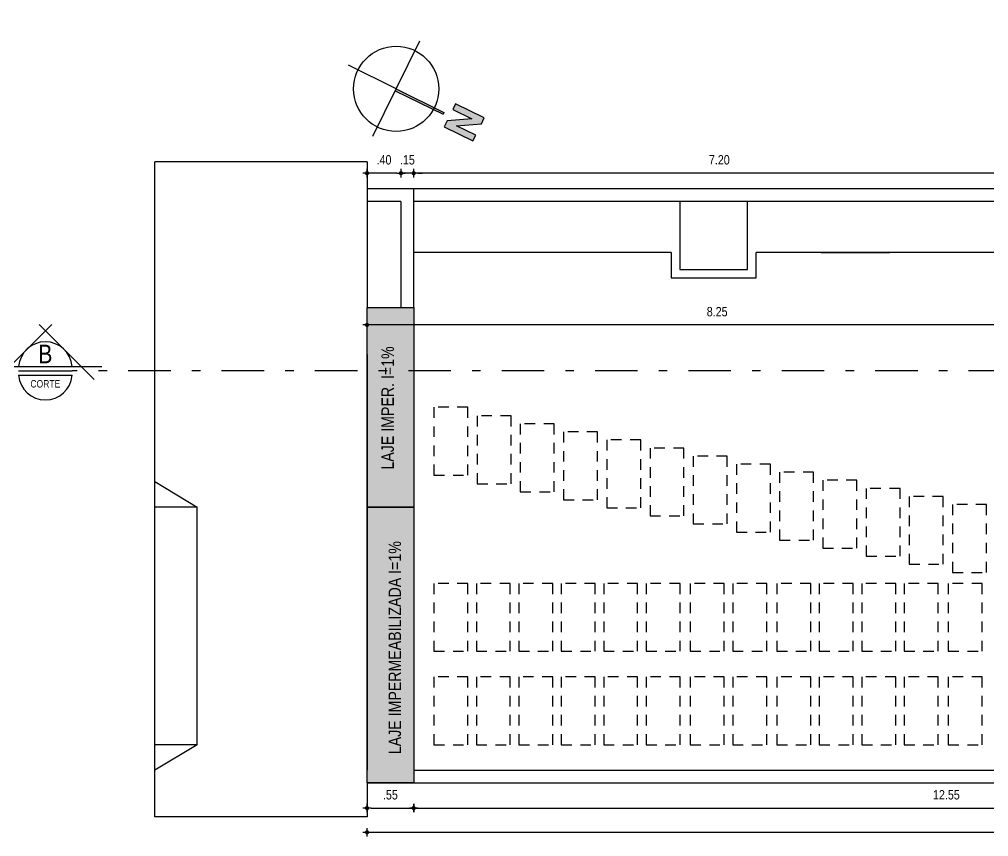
# Model space of a CAD drawing. Header units: millimetres. Extents: x 4762.7 to 4825.8, y 962.1 to 1006.6.
# Drawn here: x 4779.82 to 4791.24, y 976.57 to 986.19 of the extents above; entities that cross this region are included whole.
import ezdxf
from ezdxf.enums import TextEntityAlignment as Align

# ---------------------------------------------------------------- set-up
doc = ezdxf.new("R2010")
doc.units = ezdxf.units.MM
for name, pattern in [('CONTINU', [0]), ('DASHDOT', [1, 0.5, -0.25, 0, -0.25]), ('HIDDEN2', [0.1875, 0.125, -0.0625])]:
    doc.linetypes.add(name, pattern=pattern)
for name, color, linetype in [('009', 9, 'Continuous'), ('COTA', 7, 'Continuous'), ('E-Pen-B', 5, 'Continuous'), ('E-pen-m', 6, 'Continuous'), ('E-pen-y', 2, 'Continuous'), ('E-txt-g', 3, 'Continuous'), ('ESQUQDRIA', 2, 'Continuous'), ('LAY-OUT', 6, 'Continuous'), ('LAYER1', 2, 'Continuous'), ('LINHA PISO', 9, 'Continuous'), ('Área Verde Geral', 98, 'Continuous')]:
    doc.layers.add(name, color=color, linetype=linetype)
doc.layers.add('E-Pen-G', color=3, linetype='Continuous', lineweight=30)
doc.layers.add('E-Txt-W', color=7, linetype='Continuous', lineweight=20)
doc.styles.add('F2', font='ARIALN.TTF')
doc.styles.add('REG60', font='romans.shx', dxfattribs={"width": 0.8, "height": 0.15})
doc.styles.add('REG80', font='romans.shx', dxfattribs={"width": 0.8, "height": 0.2})
doc.dimstyles.new('ARQUITETURA', dxfattribs={"dimtxt": 0.11, "dimasz": 0.05, "dimexe": 0.1, "dimexo": 0, "dimgap": 0.1, "dimtad": 1, "dimzin": 5, "dimdsep": 46, "dimtxsty": 'F2', "dimblk": 'COTA', "dimcen": 0, "dimse1": 1, "dimse2": 1, "dimadec": 0, "dimazin": 0, "dimtfac": 2, "dimtix": 1, "dimtmove": 2, "dimatfit": 3, "dimldrblk": 'COTA', "dimfxl": 1, "dimtolj": 1, "dimtzin": 5, "dimarcsym": 0})

# ---------------------------------------------------------------- blocks, each defined once
blk = doc.blocks.new('Ind-cor_Hor')
at = {"layer": 'E-Pen-B', "color": 2}
blk.add_line((-0.35, 0), (0.35, 0), dxfattribs=at)
at = {"layer": 'E-Pen-G', "color": 7}
blk.add_line((-0.35, -0.058), (0.35, -0.058), dxfattribs=at)
blk.add_arc((0, -0.029), 0.351, 184.7802, 355.2198, dxfattribs=at)
at = {"layer": 'E-pen-y', "color": 2}
for p, q in [((-0.639, -0.114), (0.082, 0.607)), ((0.639, -0.114), (-0.082, 0.607)), ((-0.714, 0.058), (0.74, 0.058))]:
    blk.add_line(p, q, dxfattribs=at)
blk.add_arc((0, 0.029), 0.351, 4.7802, 175.2198, dxfattribs=at)
at = {"layer": 'E-Txt-W', "color": 2, "style": 'F2'}
blk.add_attdef('CORTE', text='', height=0.23, dxfattribs=at).set_placement((-0.001, 0.1), align=Align.CENTER)
at = {"layer": 'E-Txt-W', "color": 7, "style": 'F2'}
blk.add_attdef('PRANCHA', text='', height=0.075, dxfattribs=at).set_placement((-0.001, -0.179), align=Align.CENTER)
blk = doc.blocks.new('COTA')
at = {"layer": 'COTA'}
for p, q in [((-1, 0), (1, 0)), ((0, 1), (0, -1))]:
    blk.add_line(p, q, dxfattribs=at)
at = {"layer": 'COTA', "const_width": 0.5}
blk.add_lwpolyline([(-0.25, 0, 1), (0.25, 0, 1)], format="xyb", close=True, dxfattribs=at)
blk = doc.blocks.new('*D326')
at = {"color": 0, "lineweight": -2}
blk.add_line((4783.963, 976.902), (4784.413, 976.902), dxfattribs=at)
at = {"color": 0, "lineweight": -2, "xscale": 0.05, "yscale": 0.05, "zscale": 0.05, "rotation": 180}
blk.add_blockref('COTA', (4783.913, 976.902), dxfattribs=at)
at = {"color": 0, "lineweight": -2, "xscale": 0.05, "yscale": 0.05, "zscale": 0.05}
blk.add_blockref('COTA', (4784.463, 976.902), dxfattribs=at)
at = {"color": 0, "insert": (4784.188, 977.058), "char_height": 0.11, "attachment_point": 5, "style": 'F2'}
blk.add_mtext('\\A1;.55', dxfattribs=at)
blk = doc.blocks.new('*D327')
at = {"color": 0, "lineweight": -2}
blk.add_line((4784.513, 976.902), (4796.963, 976.902), dxfattribs=at)
at = {"color": 0, "lineweight": -2, "xscale": 0.05, "yscale": 0.05, "zscale": 0.05, "rotation": 180}
blk.add_blockref('COTA', (4784.463, 976.902), dxfattribs=at)
at = {"color": 0, "lineweight": -2, "xscale": 0.05, "yscale": 0.05, "zscale": 0.05}
blk.add_blockref('COTA', (4797.013, 976.902), dxfattribs=at)
at = {"color": 0, "insert": (4790.738, 977.058), "char_height": 0.11, "attachment_point": 5, "style": 'F2'}
blk.add_mtext('\\A1;12.55', dxfattribs=at)
blk = doc.blocks.new('*D335')
at = {"color": 0, "lineweight": -2}
blk.add_line((4808.863, 976.616), (4783.963, 976.616), dxfattribs=at)
at = {"color": 0, "lineweight": -2, "xscale": 0.05, "yscale": 0.05, "zscale": 0.05, "rotation": 180}
blk.add_blockref('COTA', (4783.913, 976.616), dxfattribs=at)
at = {"color": 0, "lineweight": -2, "xscale": 0.05, "yscale": 0.05, "zscale": 0.05}
blk.add_blockref('COTA', (4808.913, 976.616), dxfattribs=at)
at = {"color": 0, "insert": (4796.413, 976.772), "char_height": 0.11, "attachment_point": 5, "style": 'F2'}
blk.add_mtext('\\A1;25.00', dxfattribs=at)
blk = doc.blocks.new('*D350')
at = {"color": 0, "lineweight": -2}
blk.add_line((4791.613, 984.382), (4784.513, 984.382), dxfattribs=at)
at = {"color": 0, "lineweight": -2, "xscale": 0.05, "yscale": 0.05, "zscale": 0.05, "rotation": 180}
blk.add_blockref('COTA', (4784.463, 984.382), dxfattribs=at)
at = {"color": 0, "lineweight": -2, "xscale": 0.05, "yscale": 0.05, "zscale": 0.05}
blk.add_blockref('COTA', (4791.663, 984.382), dxfattribs=at)
at = {"color": 0, "insert": (4788.063, 984.539), "char_height": 0.11, "attachment_point": 5, "style": 'F2'}
blk.add_mtext('\\A1;7.20', dxfattribs=at)
blk = doc.blocks.new('*D351')
at = {"color": 0, "lineweight": -2}
for p, q in [((4784.263, 984.382), (4784.213, 984.382)), ((4784.463, 984.382), (4784.313, 984.382)), ((4784.513, 984.382), (4784.563, 984.382))]:
    blk.add_line(p, q, dxfattribs=at)
at = {"color": 0, "lineweight": -2, "xscale": 0.05, "yscale": 0.05, "zscale": 0.05}
blk.add_blockref('COTA', (4784.313, 984.382), dxfattribs=at)
at = {"color": 0, "lineweight": -2, "xscale": 0.05, "yscale": 0.05, "zscale": 0.05, "rotation": 180}
blk.add_blockref('COTA', (4784.463, 984.382), dxfattribs=at)
at = {"color": 0, "insert": (4784.388, 984.539), "char_height": 0.11, "attachment_point": 5, "style": 'F2'}
blk.add_mtext('\\A1;.15', dxfattribs=at)
blk = doc.blocks.new('*D352')
at = {"color": 0, "lineweight": -2}
blk.add_line((4784.263, 984.382), (4783.963, 984.382), dxfattribs=at)
at = {"color": 0, "lineweight": -2, "xscale": 0.05, "yscale": 0.05, "zscale": 0.05, "rotation": 180}
blk.add_blockref('COTA', (4783.913, 984.382), dxfattribs=at)
at = {"color": 0, "lineweight": -2, "xscale": 0.05, "yscale": 0.05, "zscale": 0.05}
blk.add_blockref('COTA', (4784.313, 984.382), dxfattribs=at)
at = {"color": 0, "insert": (4784.113, 984.539), "char_height": 0.11, "attachment_point": 5, "style": 'F2'}
blk.add_mtext('\\A1;.40', dxfattribs=at)
blk = doc.blocks.new('TXT-AMB75')
at = {"layer": 'E-txt-g', "style": 'REG80', "width": 0.8, "flags": 8}
blk.add_attdef('TXT', text='', height=0.2, dxfattribs=at).set_placement((0.005, 0.296), align=Align.CENTER)
at = {"layer": 'E-Txt-W', "style": 'REG60', "width": 0.8, "flags": 8}
blk.add_attdef('TXT', text='', height=0.15, dxfattribs=at).set_placement((0.005, 0.027), align=Align.CENTER)
blk = doc.blocks.new('*D501')
at = {"color": 0, "lineweight": -2}
blk.add_line((4792.113, 982.594), (4783.963, 982.594), dxfattribs=at)
at = {"color": 0, "lineweight": -2, "xscale": 0.05, "yscale": 0.05, "zscale": 0.05, "rotation": 180}
blk.add_blockref('COTA', (4783.913, 982.594), dxfattribs=at)
at = {"color": 0, "lineweight": -2, "xscale": 0.05, "yscale": 0.05, "zscale": 0.05}
blk.add_blockref('COTA', (4792.163, 982.594), dxfattribs=at)
at = {"color": 0, "insert": (4788.038, 982.75), "char_height": 0.11, "attachment_point": 5, "style": 'F2'}
blk.add_mtext('\\A1;8.25', dxfattribs=at)
blk = doc.blocks.new('Norte1-flat-1-flat-1')
at = {"linetype": 'CONTINU'}
blk.add_hatch(color=7, dxfattribs=at).paths.add_polyline_path([(-21.16, 37.23), (-23.84, 35.94), (-17.39, 22.5), (-14.71, 23.79), (-19.01, 32.75), (-9.36, 26.36), (-6.68, 27.64), (-13.13, 41.08), (-15.81, 39.8), (-11.51, 30.84)])
h = blk.add_hatch(color=7, dxfattribs=at)
h.paths.add_polyline_path([(-9.82, 22.74), (-10.71, 22.31), (-8.57, 17.85, -0.012506), (-7.66, 18.26)])
h.paths.add_polyline_path([(-7.66, 18.26, 0.012506), (-8.57, 17.85), (0, 0), (0.89, 0.43)])
at = {"color": 7, "linetype": 'CONTINU'}
for p, q in [((-10.71, 22.31), (-9.82, 22.74)), ((0.89, 0.43), (-9.82, 22.74)), ((0, 0), (-10.71, 22.31)), ((-22.31, -10.71), (22.31, 10.71)), ((0, 0), (10.71, -22.31))]:
    blk.add_line(p, q, dxfattribs=at)
blk.add_lwpolyline([(-23.84, 35.94), (-17.39, 22.5), (-14.71, 23.79), (-19.01, 32.75), (-9.36, 26.36), (-6.68, 27.64), (-13.13, 41.08), (-15.81, 39.8), (-11.51, 30.84), (-21.16, 37.23)], close=True, dxfattribs=at)
blk.add_circle((0, 0), 19.8, dxfattribs=at)

msp = doc.modelspace()

# ---------------------------------------------------------------- hatches: boundary and pattern name
at = {"layer": 'E-pen-m'}
h = msp.add_hatch(dxfattribs=at)
h.set_pattern_fill('DOTS', scale=0.03, style=0)
h.paths.add_polyline_path([(4784.463, 980.449), (4783.913, 980.449), (4783.913, 982.8), (4784.463, 982.8)])
h.paths.add_polyline_path([(4784.273, 980.851), (4784.273, 982.381), (4784.043, 982.381), (4784.043, 980.851)], flags=24)
h.paths.add_polyline_path([(4783.913, 980.449), (4784.463, 980.449), (4784.463, 977.199), (4783.913, 977.199)])
h.paths.add_polyline_path([(4784.356, 977.498), (4784.356, 980.086), (4784.126, 980.086), (4784.126, 977.498)], flags=24)

# ---------------------------------------------------------------- linework, layer by layer
at = {"color": 2, "linetype": 'DASHDOT'}
msp.add_line((4810.2, 982.053), (4780.439, 982.053), dxfattribs=at)
at = {"color": 8, "linetype": 'HIDDEN2'}
for points in [[(4785.101, 980.824), (4785.101, 981.624), (4784.701, 981.624), (4784.701, 980.824)], [(4785.61, 980.724), (4785.61, 981.524), (4785.21, 981.524), (4785.21, 980.724)], [(4786.119, 980.629), (4786.119, 981.429), (4785.719, 981.429), (4785.719, 980.629)], [(4786.628, 980.534), (4786.628, 981.334), (4786.228, 981.334), (4786.228, 980.534)], [(4787.137, 980.439), (4787.137, 981.239), (4786.737, 981.239), (4786.737, 980.439)], [(4787.647, 980.344), (4787.647, 981.144), (4787.247, 981.144), (4787.247, 980.344)], [(4788.156, 980.249), (4788.156, 981.049), (4787.756, 981.049), (4787.756, 980.249)], [(4788.665, 980.154), (4788.665, 980.954), (4788.265, 980.954), (4788.265, 980.154)], [(4789.174, 980.059), (4789.174, 980.859), (4788.774, 980.859), (4788.774, 980.059)], [(4789.683, 979.964), (4789.683, 980.764), (4789.283, 980.764), (4789.283, 979.964)], [(4790.192, 979.869), (4790.192, 980.669), (4789.792, 980.669), (4789.792, 979.869)], [(4790.701, 979.774), (4790.701, 980.574), (4790.301, 980.574), (4790.301, 979.774)], [(4791.21, 979.679), (4791.21, 980.479), (4790.81, 980.479), (4790.81, 979.679)], [(4785.101, 978.749), (4785.101, 979.549), (4784.701, 979.549), (4784.701, 978.749)], [(4785.601, 978.749), (4785.601, 979.549), (4785.201, 979.549), (4785.201, 978.749)], [(4786.101, 978.749), (4786.101, 979.549), (4785.701, 979.549), (4785.701, 978.749)], [(4786.601, 978.749), (4786.601, 979.549), (4786.201, 979.549), (4786.201, 978.749)], [(4787.101, 978.749), (4787.101, 979.549), (4786.701, 979.549), (4786.701, 978.749)], [(4787.601, 978.749), (4787.601, 979.549), (4787.201, 979.549), (4787.201, 978.749)], [(4788.121, 978.749), (4788.121, 979.549), (4787.721, 979.549), (4787.721, 978.749)], [(4788.621, 978.749), (4788.621, 979.549), (4788.221, 979.549), (4788.221, 978.749)], [(4789.141, 978.749), (4789.141, 979.549), (4788.741, 979.549), (4788.741, 978.749)], [(4789.641, 978.749), (4789.641, 979.549), (4789.241, 979.549), (4789.241, 978.749)], [(4790.141, 978.749), (4790.141, 979.549), (4789.741, 979.549), (4789.741, 978.749)], [(4790.641, 978.749), (4790.641, 979.549), (4790.241, 979.549), (4790.241, 978.749)], [(4791.161, 978.749), (4791.161, 979.549), (4790.761, 979.549), (4790.761, 978.749)], [(4785.101, 977.649), (4785.101, 978.449), (4784.701, 978.449), (4784.701, 977.649)], [(4785.601, 977.649), (4785.601, 978.449), (4785.201, 978.449), (4785.201, 977.649)], [(4786.101, 977.649), (4786.101, 978.449), (4785.701, 978.449), (4785.701, 977.649)], [(4786.601, 977.649), (4786.601, 978.449), (4786.201, 978.449), (4786.201, 977.649)], [(4787.101, 977.649), (4787.101, 978.449), (4786.701, 978.449), (4786.701, 977.649)], [(4787.601, 977.649), (4787.601, 978.449), (4787.201, 978.449), (4787.201, 977.649)], [(4788.121, 977.649), (4788.121, 978.449), (4787.721, 978.449), (4787.721, 977.649)], [(4788.621, 977.649), (4788.621, 978.449), (4788.221, 978.449), (4788.221, 977.649)], [(4789.141, 977.649), (4789.141, 978.449), (4788.741, 978.449), (4788.741, 977.649)], [(4789.641, 977.649), (4789.641, 978.449), (4789.241, 978.449), (4789.241, 977.649)], [(4790.141, 977.649), (4790.141, 978.449), (4789.741, 978.449), (4789.741, 977.649)], [(4790.641, 977.649), (4790.641, 978.449), (4790.241, 978.449), (4790.241, 977.649)], [(4791.161, 977.649), (4791.161, 978.449), (4790.761, 978.449), (4790.761, 977.649)]]:
    msp.add_lwpolyline(points, close=True, dxfattribs=at)
at = {"layer": '009', "color": 8, "ltscale": 0.5}
for p, q in [((4781.413, 980.749), (4781.913, 980.449)), ((4781.913, 980.449), (4781.413, 980.449)), ((4781.913, 977.649), (4781.913, 980.449)), ((4781.913, 977.649), (4781.413, 977.649)), ((4781.913, 977.649), (4781.413, 977.349))]:
    msp.add_line(p, q, dxfattribs=at)
at = {"layer": 'COTA', "color": 8, "linetype": 'Continuous'}
for p, q in [((4789.263, 983.449, -14.729), (4789.363, 983.449, -15.005)), ((4789.967, 983.449, -16.943), (4790.067, 983.449, 1.02))]:
    msp.add_line(p, q, dxfattribs=at)
at = {"layer": 'ESQUQDRIA', "color": 8, "ltscale": 0.5}
for p, q in [((4783.913, 984.515), (4781.413, 984.515)), ((4781.413, 976.799), (4781.413, 984.515)), ((4783.913, 976.799), (4781.413, 976.799))]:
    msp.add_line(p, q, dxfattribs=at)
at = {"layer": 'LAY-OUT', "color": 8}
for p, q in [((4783.913, 984.515), (4783.913, 984.199)), ((4783.913, 984.049), (4783.913, 982.8)), ((4783.913, 982.247), (4783.913, 977.349)), ((4783.913, 977.199), (4783.913, 976.799)), ((4783.913, 977.199), (4783.913, 976.799))]:
    msp.add_line(p, q, dxfattribs=at)
at = {"layer": 'LAY-OUT', "color": 7}
for p, q in [((4783.913, 984.199), (4783.913, 984.049)), ((4784.463, 984.199), (4783.913, 984.199)), ((4784.463, 982.8), (4784.463, 984.199)), ((4791.563, 984.199), (4784.463, 984.199)), ((4784.313, 984.049), (4783.913, 984.049)), ((4784.313, 984.049), (4784.313, 982.8)), ((4791.563, 984.049), (4784.463, 984.049)), ((4784.463, 977.349), (4801.063, 977.349)), ((4783.913, 977.199), (4801.063, 977.199))]:
    msp.add_line(p, q, dxfattribs=at)
at = {"layer": 'LAY-OUT', "color": 6}
msp.add_lwpolyline([(4784.463, 980.449), (4783.913, 980.449), (4783.913, 982.8), (4784.463, 982.8)], close=True, dxfattribs=at)
at = {"layer": 'LAY-OUT', "color": 7}
msp.add_lwpolyline([(4783.913, 980.449), (4784.463, 980.449), (4784.463, 977.199), (4783.913, 977.199)], close=True, dxfattribs=at)
at = {"layer": 'LAYER1', "color": 8, "linetype": 'Continuous'}
msp.add_line((4789.363, 983.449, 1.02), (4789.967, 983.449, 1.02), dxfattribs=at)
at = {"layer": 'LINHA PISO', "color": 8, "ltscale": 0.5}
for p, q in [((4787.497, 983.449), (4784.463, 983.449)), ((4791.563, 983.449), (4788.497, 983.449))]:
    msp.add_line(p, q, dxfattribs=at)
msp.add_lwpolyline([(4788.397, 984.049), (4787.597, 984.049), (4787.597, 983.249), (4788.397, 983.249)], close=True, dxfattribs=at)
msp.add_lwpolyline([(4787.497, 983.449), (4787.497, 983.149), (4788.497, 983.149), (4788.497, 983.449)], dxfattribs=at)

# ---------------------------------------------------------------- block references
ref = msp.add_blockref('Ind-cor_Hor', (4780.124, 982.053), dxfattribs=dict(xscale=0.9008534374780003, yscale=0.9008534374780003, zscale=0.9008534374780003))
ref.add_attrib('CORTE', 'B', dxfattribs={"layer": 'E-Txt-W', "height": 0.219, "style": 'F2'}).set_placement((4780.123, 982.143), align=Align.CENTER)
ref.add_attrib('PRANCHA', 'CORTE', dxfattribs={"layer": 'E-Txt-W', "height": 0.0875, "style": 'F2'}).set_placement((4780.123, 981.857), align=Align.CENTER)
ref = msp.add_blockref('TXT-AMB75', (4784.445, 981.612), dxfattribs=dict(xscale=0.7290000000000001, yscale=0.7290000000000001, zscale=0.7290000000000001, rotation=90))
ref.add_attrib('TXT', 'LAJE IMPER. I=1%', dxfattribs={"layer": 'E-txt-g', "color": 2, "height": 0.1458, "rotation": 90, "style": 'F2'}).set_placement((4784.229, 981.616), align=Align.CENTER)
ref = msp.add_blockref('TXT-AMB75', (4784.529, 978.788), dxfattribs=dict(xscale=0.7290000000000001, yscale=0.7290000000000001, zscale=0.7290000000000001, rotation=90))
ref.add_attrib('TXT', 'LAJE IMPERMEABILIZADA I=1%', dxfattribs={"layer": 'E-txt-g', "color": 2, "height": 0.1458, "rotation": 90, "style": 'F2'}).set_placement((4784.313, 978.792), align=Align.CENTER)
at = {"layer": 'Área Verde Geral', "xscale": 0.02535704565580009, "yscale": 0.02535704565580009, "zscale": 0.02535704565580009, "rotation": 218.1566954067838}
msp.add_blockref('Norte1-flat-1-flat-1', (4784.256, 985.376), dxfattribs=at)

# ---------------------------------------------------------------- dimensions: what is measured, and where the dimension line sits
at = {"color": 4}
for base, p1, p2, picture, middle in [((4783.913, 984.382), (4784.313, 984.049), (4783.913, 984.049), '*D352', (4784.113, 984.539)), ((4784.313, 984.382), (4784.463, 984.049), (4784.313, 984.049), '*D351', (4784.388, 984.539)), ((4784.463, 984.382), (4791.663, 984.049), (4784.463, 984.049), '*D350', (4788.063, 984.539)), ((4783.913, 982.594), (4792.163, 984.049), (4783.913, 984.049), '*D501', (4788.038, 982.75)), ((4783.913, 976.616), (4808.913, 977.199), (4783.913, 977.199), '*D335', (4796.413, 976.772))]:
    dim = msp.add_linear_dim(base=base, p1=p1, p2=p2, dimstyle='ARQUITETURA', override={"dimfxl": 0.06, "dimfxlon": 1}, dxfattribs=at)
    dim.commit()
    dim.dimension.update_dxf_attribs({"geometry": picture, "text_midpoint": middle})
dim = msp.add_linear_dim(base=(4797.013, 976.902), p1=(4784.463, 977.199), p2=(4797.013, 978.399), angle=180, dimstyle='ARQUITETURA', override={"dimfxl": 0.06, "dimfxlon": 1}, dxfattribs=at)
dim.commit()
dim.dimension.update_dxf_attribs({"geometry": '*D327', "text_midpoint": (4790.738, 977.058)})
dim = msp.add_aligned_dim(p1=(4783.913, 977.199), p2=(4784.463, 977.199), distance=-0.297, dimstyle='ARQUITETURA', override={"dimfxl": 0.06, "dimfxlon": 1}, dxfattribs=at)
dim.commit()
dim.dimension.update_dxf_attribs({"geometry": '*D326', "text_midpoint": (4784.188, 977.058)})

doc.saveas('drawing.dxf')
